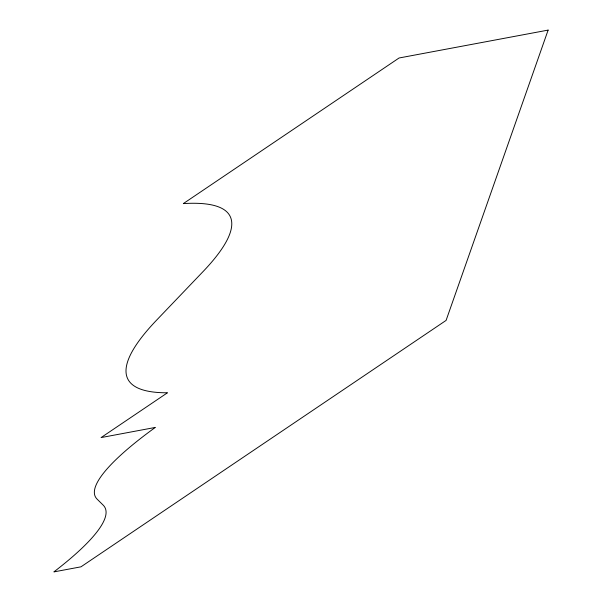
<?xml version="1.0" encoding="UTF-8"?>
<svg xmlns="http://www.w3.org/2000/svg" width="602" height="602" viewBox="0 0 602 602"><rect width="100%" height="100%" fill="white"/><g stroke="black" fill="none" stroke-linecap="round" stroke-linejoin="round"><path stroke-width="0.9" d="M548.129 30.1L446.09 320.407L80.977 566.828L53.871 571.9A251.35 48.393 -26.7 0 0 103.145 505.108L97.133 499.156A237.271 45.677 -26.7 0 1 155.286 427.435L101.083 437.579L167.469 392.775A432.838 83.332 -26.7 0 1 156.633 320.106L202.934 271.705A407.637 78.478 -26.7 0 0 183.324 203.604L399.073 57.988L548.129 30.1"/></g></svg>
